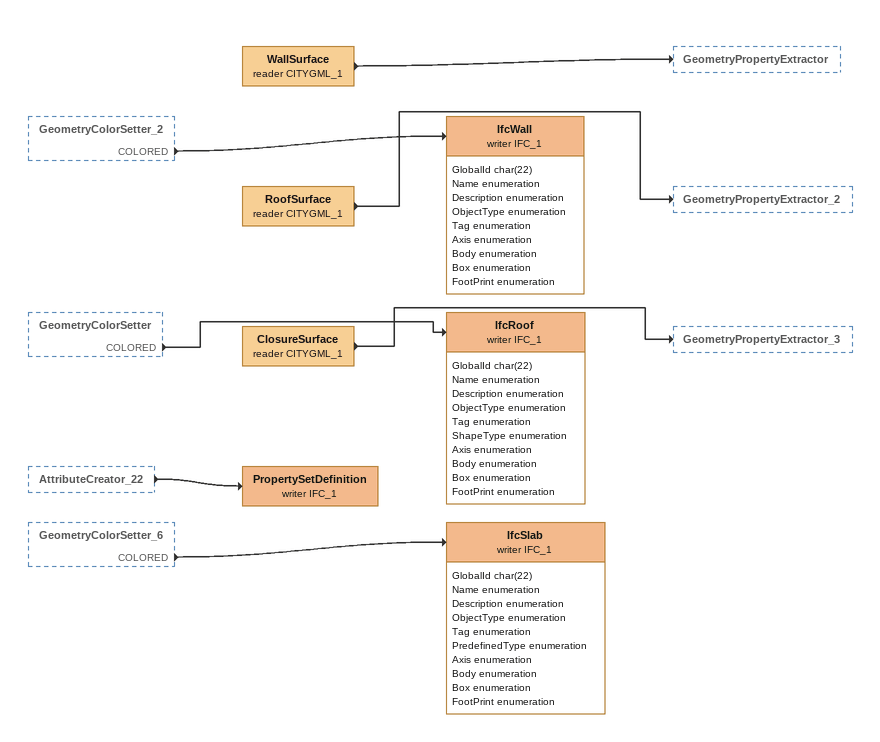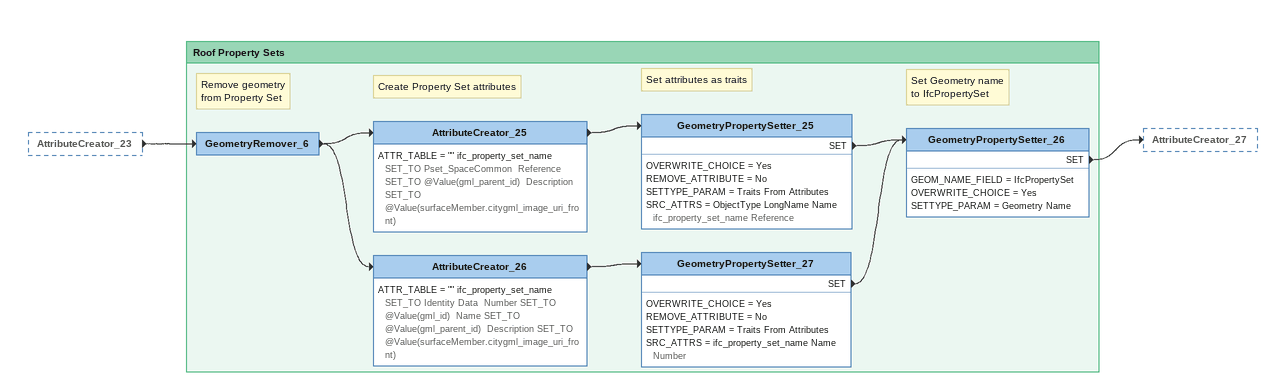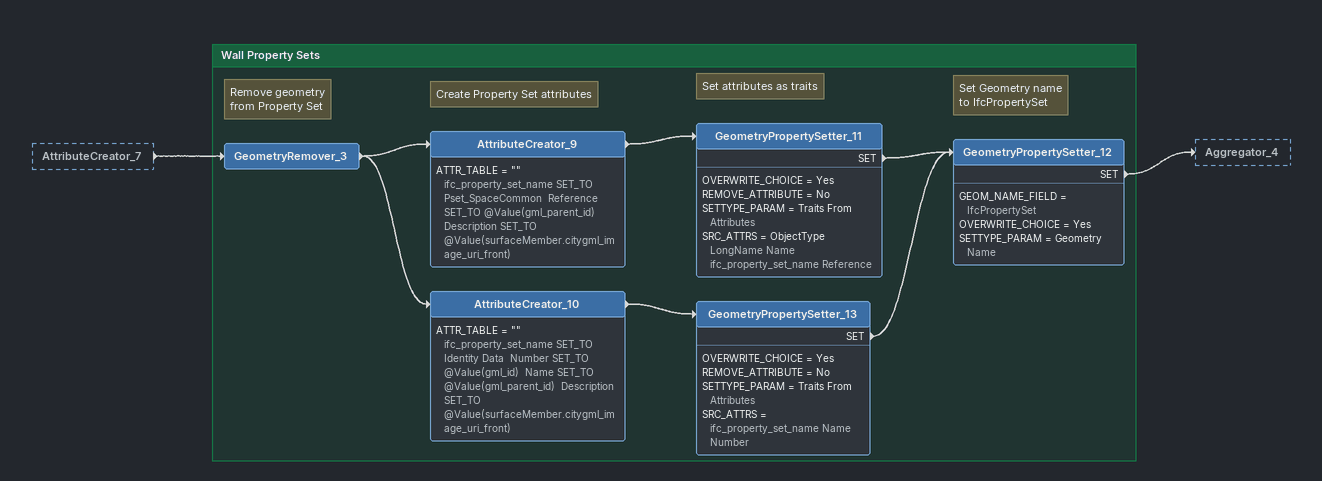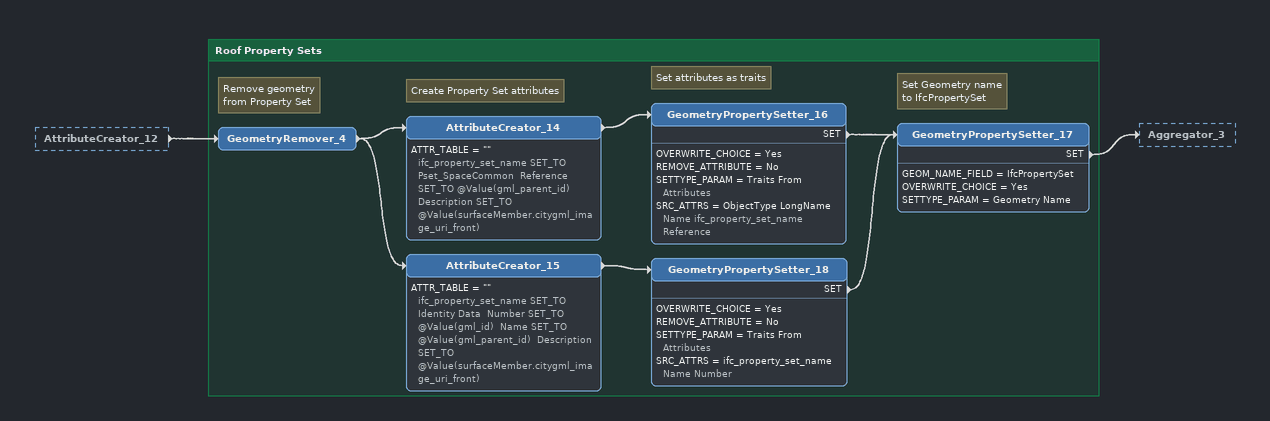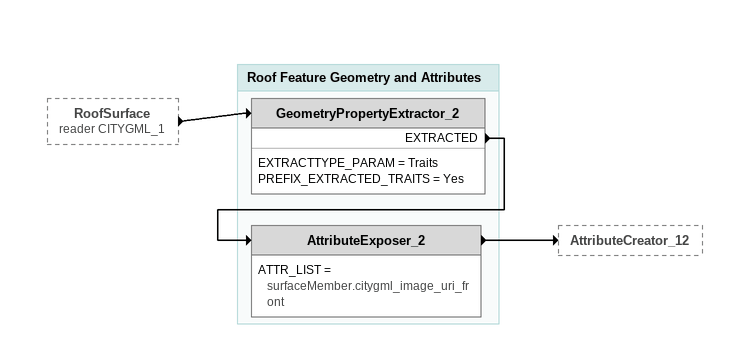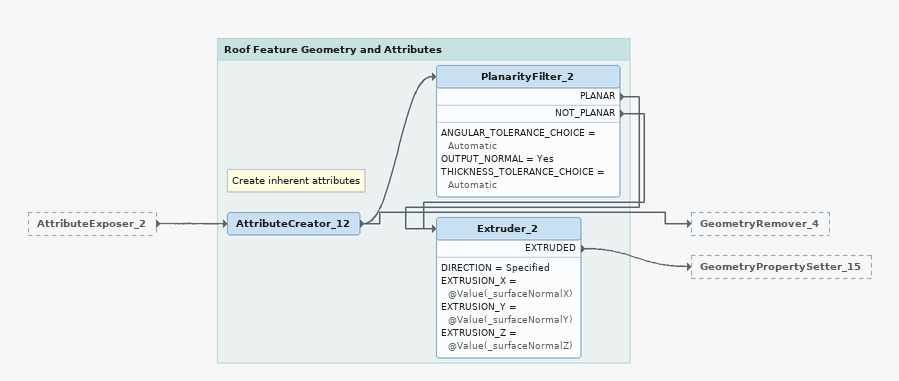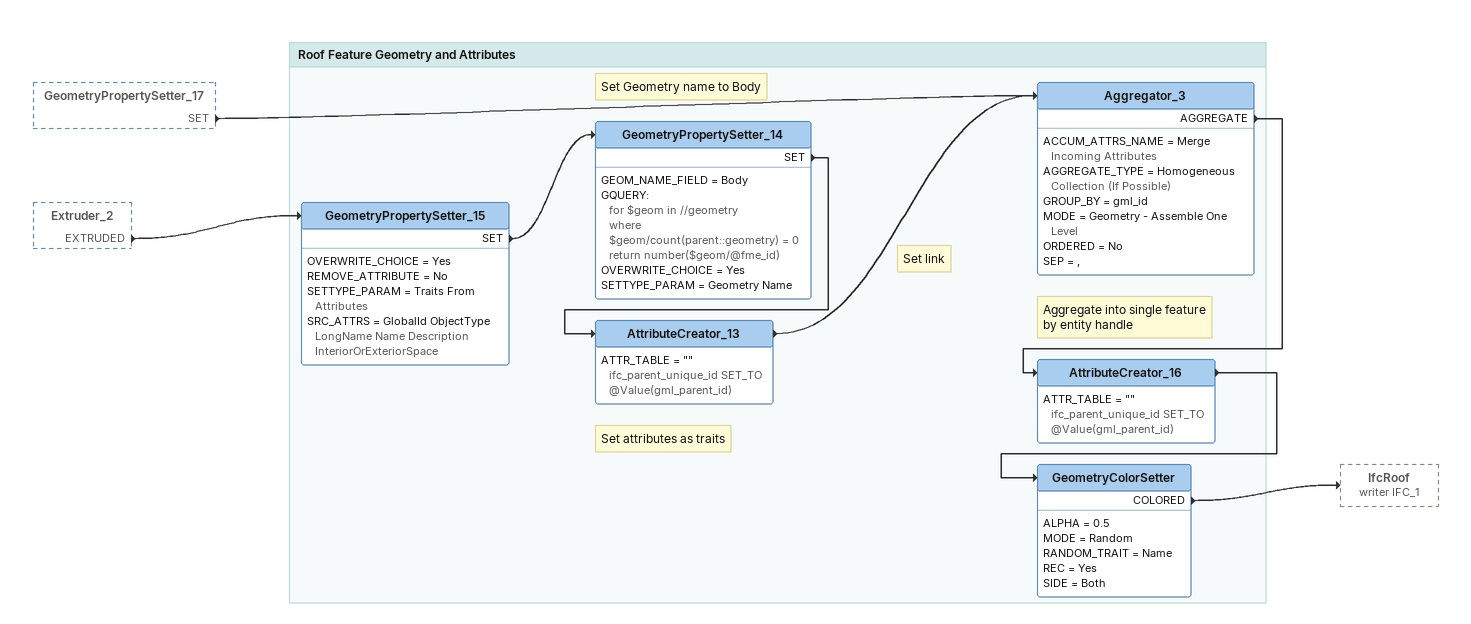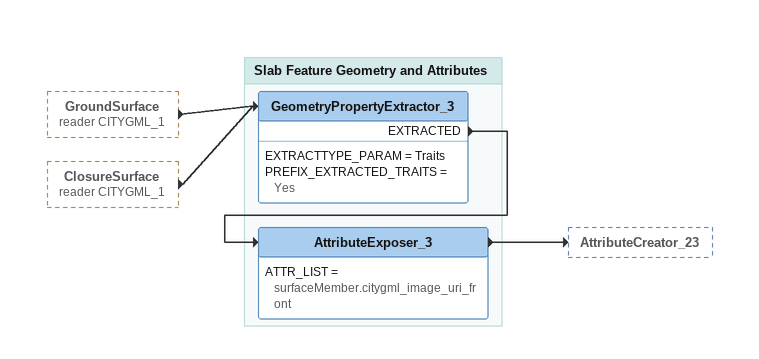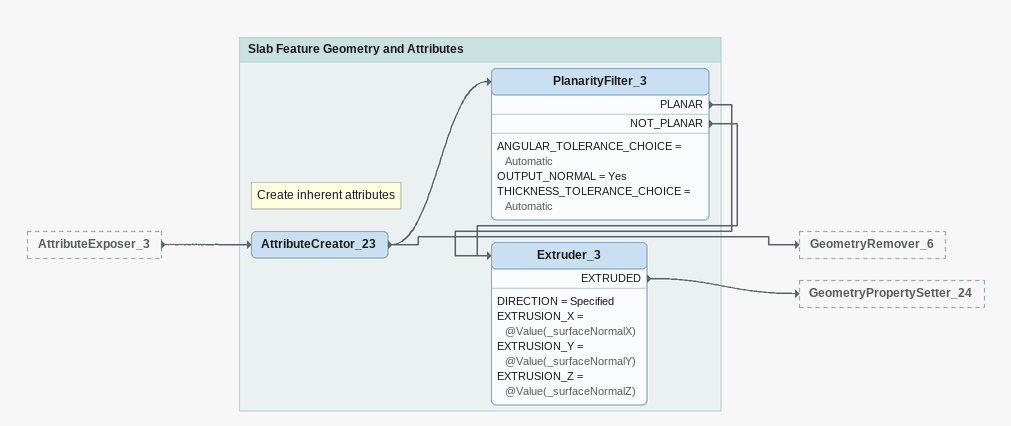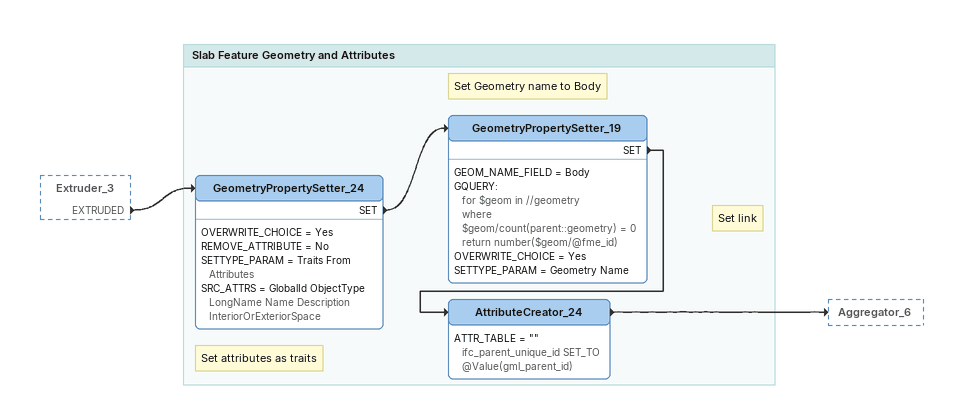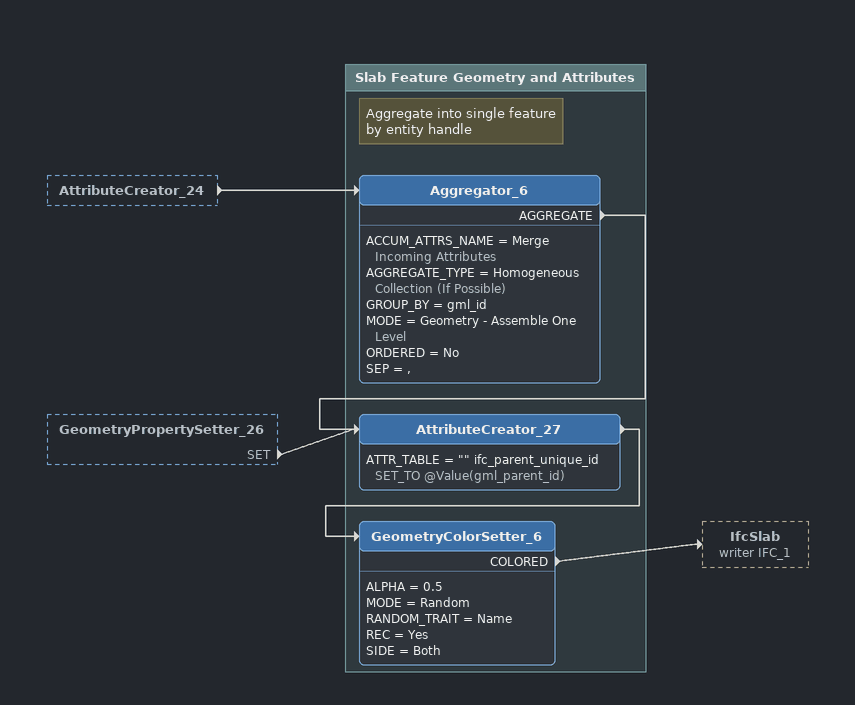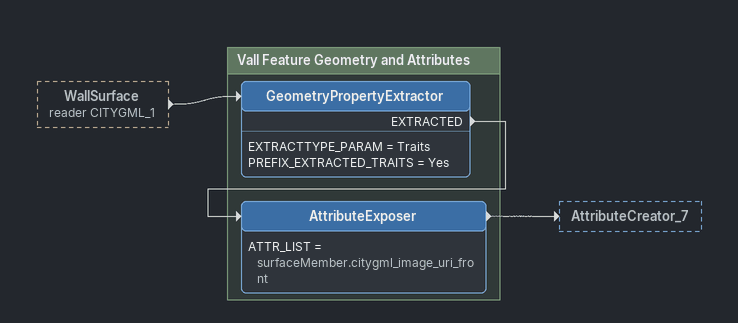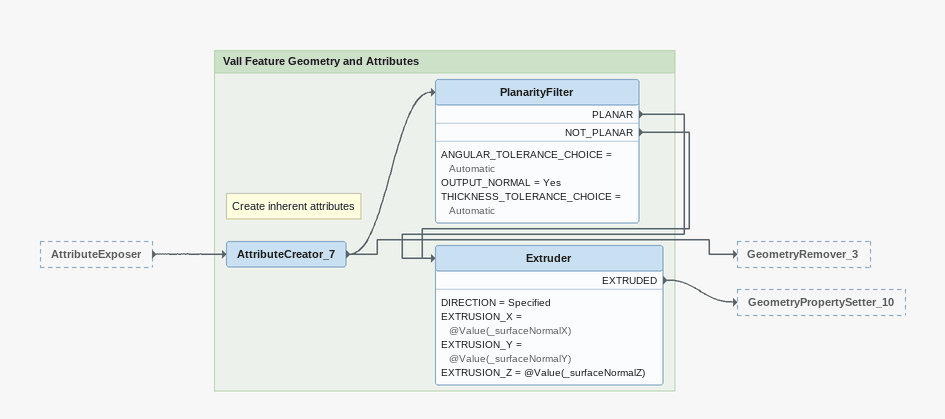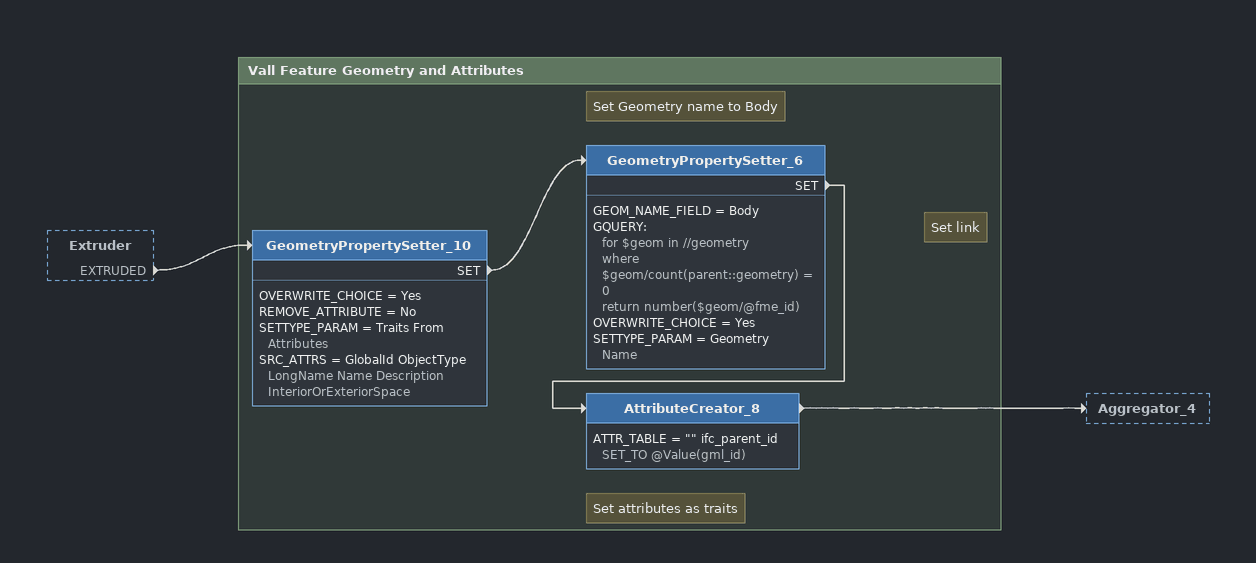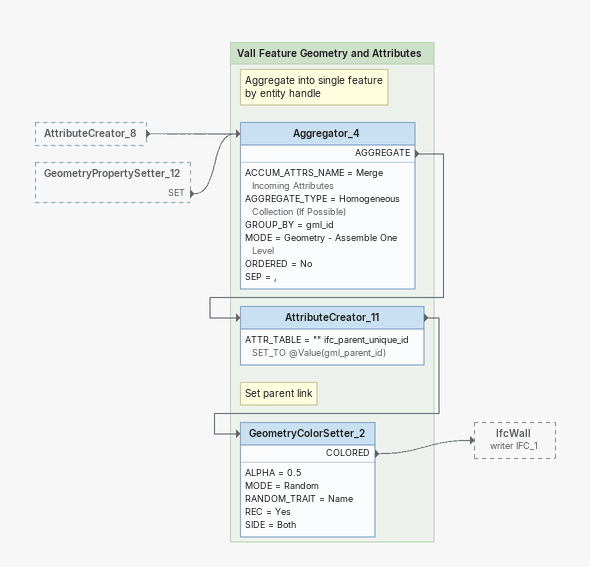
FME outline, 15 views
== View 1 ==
GeometryColorSetter_2 [outside]
    COLORED -> IfcWall (writer IFC_1)
GeometryColorSetter [outside]
    COLORED -> IfcRoof (writer IFC_1)
AttributeCreator_22 [outside]
    -> PropertySetDefinition (writer IFC_1)
GeometryColorSetter_6 [outside]
    COLORED -> IfcSlab (writer IFC_1)
PropertySetDefinition (writer IFC_1)
WallSurface (reader CITYGML_1)
    -> GeometryPropertyExtractor
IfcWall (writer IFC_1)
    attributes: GlobalId char(22), Name enumeration, Description enumeration, ObjectType enumeration, Tag enumeration, Axis enumeration, Body enumeration, Box enumeration, FootPrint enumeration
RoofSurface (reader CITYGML_1)
    -> GeometryPropertyExtractor_2
IfcRoof (writer IFC_1)
    attributes: GlobalId char(22), Name enumeration, Description enumeration, ObjectType enumeration, Tag enumeration, ShapeType enumeration, Axis enumeration, Body enumeration, Box enumeration, FootPrint enumeration
ClosureSurface (reader CITYGML_1)
    -> GeometryPropertyExtractor_3
IfcSlab (writer IFC_1)
    attributes: GlobalId char(22), Name enumeration, Description enumeration, ObjectType enumeration, Tag enumeration, PredefinedType enumeration, Axis enumeration, Body enumeration, Box enumeration, FootPrint enumeration

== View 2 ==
AttributeCreator_23 [outside]
    -> GeometryRemover_6

Bookmark: Roof Property Sets
Note: Remove geometry / from Property Set
GeometryRemover_6
    -> AttributeCreator_25
    -> AttributeCreator_26
Note: Create Property Set attributes
AttributeCreator_25
    ATTR_TABLE = "" ifc_property_set_name SET_TO Pset_SpaceCommon  Reference SET_TO @Value(gml_parent_id)  Description SET_TO @Value(surfaceMember.citygml_image_uri_front)
    -> GeometryPropertySetter_25
Note: Set attributes as traits
GeometryPropertySetter_25
    OVERWRITE_CHOICE = Yes
    REMOVE_ATTRIBUTE = No
    SETTYPE_PARAM = Traits From Attributes
    SRC_ATTRS = ObjectType LongName Name ifc_property_set_name Reference
    SET -> GeometryPropertySetter_26
AttributeCreator_26
    ATTR_TABLE = "" ifc_property_set_name SET_TO Identity Data  Number SET_TO @Value(gml_id)  Name SET_TO @Value(gml_parent_id)  Description SET_TO @Value(surfaceMember.citygml_image_uri_front)
    -> GeometryPropertySetter_27
GeometryPropertySetter_27
    OVERWRITE_CHOICE = Yes
    REMOVE_ATTRIBUTE = No
    SETTYPE_PARAM = Traits From Attributes
    SRC_ATTRS = ifc_property_set_name Name Number
    SET -> GeometryPropertySetter_26
Note: Set Geometry name / to IfcPropertySet
GeometryPropertySetter_26
    GEOM_NAME_FIELD = IfcPropertySet
    OVERWRITE_CHOICE = Yes
    SETTYPE_PARAM = Geometry Name
    SET -> AttributeCreator_27

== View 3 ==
AttributeCreator_7 [outside]
    -> GeometryRemover_3

Bookmark: Wall Property Sets
Note: Remove geometry / from Property Set
GeometryRemover_3
    -> AttributeCreator_9
    -> AttributeCreator_10
Note: Create Property Set attributes
AttributeCreator_9
    ATTR_TABLE = "" ifc_property_set_name SET_TO Pset_SpaceCommon  Reference SET_TO @Value(gml_parent_id)  Description SET_TO @Value(surfaceMember.citygml_image_uri_front)
    -> GeometryPropertySetter_11
Note: Set attributes as traits
GeometryPropertySetter_11
    OVERWRITE_CHOICE = Yes
    REMOVE_ATTRIBUTE = No
    SETTYPE_PARAM = Traits From Attributes
    SRC_ATTRS = ObjectType LongName Name ifc_property_set_name Reference
    SET -> GeometryPropertySetter_12
AttributeCreator_10
    ATTR_TABLE = "" ifc_property_set_name SET_TO Identity Data  Number SET_TO @Value(gml_id)  Name SET_TO @Value(gml_parent_id)  Description SET_TO @Value(surfaceMember.citygml_image_uri_front)
    -> GeometryPropertySetter_13
GeometryPropertySetter_13
    OVERWRITE_CHOICE = Yes
    REMOVE_ATTRIBUTE = No
    SETTYPE_PARAM = Traits From Attributes
    SRC_ATTRS = ifc_property_set_name Name Number
    SET -> GeometryPropertySetter_12
Note: Set Geometry name / to IfcPropertySet
GeometryPropertySetter_12
    GEOM_NAME_FIELD = IfcPropertySet
    OVERWRITE_CHOICE = Yes
    SETTYPE_PARAM = Geometry Name
    SET -> Aggregator_4

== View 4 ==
AttributeCreator_12 [outside]
    -> GeometryRemover_4

Bookmark: Roof Property Sets
Note: Remove geometry / from Property Set
GeometryRemover_4
    -> AttributeCreator_14
    -> AttributeCreator_15
Note: Create Property Set attributes
AttributeCreator_14
    ATTR_TABLE = "" ifc_property_set_name SET_TO Pset_SpaceCommon  Reference SET_TO @Value(gml_parent_id)  Description SET_TO @Value(surfaceMember.citygml_image_uri_front)
    -> GeometryPropertySetter_16
Note: Set attributes as traits
GeometryPropertySetter_16
    OVERWRITE_CHOICE = Yes
    REMOVE_ATTRIBUTE = No
    SETTYPE_PARAM = Traits From Attributes
    SRC_ATTRS = ObjectType LongName Name ifc_property_set_name Reference
    SET -> GeometryPropertySetter_17
AttributeCreator_15
    ATTR_TABLE = "" ifc_property_set_name SET_TO Identity Data  Number SET_TO @Value(gml_id)  Name SET_TO @Value(gml_parent_id)  Description SET_TO @Value(surfaceMember.citygml_image_uri_front)
    -> GeometryPropertySetter_18
GeometryPropertySetter_18
    OVERWRITE_CHOICE = Yes
    REMOVE_ATTRIBUTE = No
    SETTYPE_PARAM = Traits From Attributes
    SRC_ATTRS = ifc_property_set_name Name Number
    SET -> GeometryPropertySetter_17
Note: Set Geometry name / to IfcPropertySet
GeometryPropertySetter_17
    GEOM_NAME_FIELD = IfcPropertySet
    OVERWRITE_CHOICE = Yes
    SETTYPE_PARAM = Geometry Name
    SET -> Aggregator_3

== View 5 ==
RoofSurface (reader CITYGML_1) [outside]
    -> GeometryPropertyExtractor_2

Bookmark: Roof Feature Geometry and Attributes
GeometryPropertyExtractor_2
    EXTRACTTYPE_PARAM = Traits
    PREFIX_EXTRACTED_TRAITS = Yes
    EXTRACTED -> AttributeExposer_2
AttributeExposer_2
    ATTR_LIST = surfaceMember.citygml_image_uri_front
    -> AttributeCreator_12

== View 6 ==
AttributeExposer_2 [outside]
    -> AttributeCreator_12

Bookmark: Roof Feature Geometry and Attributes
Note: Create inherent attributes
AttributeCreator_12
    -> PlanarityFilter_2
    -> GeometryRemover_4
PlanarityFilter_2
    ANGULAR_TOLERANCE_CHOICE = Automatic
    OUTPUT_NORMAL = Yes
    THICKNESS_TOLERANCE_CHOICE = Automatic
    PLANAR -> Extruder_2
    NOT_PLANAR -> Extruder_2
Extruder_2
    DIRECTION = Specified
    EXTRUSION_X = @Value(_surfaceNormalX)
    EXTRUSION_Y = @Value(_surfaceNormalY)
    EXTRUSION_Z = @Value(_surfaceNormalZ)
    EXTRUDED -> GeometryPropertySetter_15

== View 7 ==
GeometryPropertySetter_17 [outside]
    SET -> Aggregator_3
Extruder_2 [outside]
    EXTRUDED -> GeometryPropertySetter_15

Bookmark: Roof Feature Geometry and Attributes
Note: Set attributes as traits
GeometryPropertySetter_15
    OVERWRITE_CHOICE = Yes
    REMOVE_ATTRIBUTE = No
    SETTYPE_PARAM = Traits From Attributes
    SRC_ATTRS = GlobalId ObjectType LongName Name Description InteriorOrExteriorSpace
    SET -> GeometryPropertySetter_14
Note: Set Geometry name to Body
GeometryPropertySetter_14
    GEOM_NAME_FIELD = Body
    GQUERY:
      for $geom in //geometry
      where $geom/count(parent::geometry) = 0
      return number($geom/@fme_id)
    OVERWRITE_CHOICE = Yes
    SETTYPE_PARAM = Geometry Name
    SET -> AttributeCreator_13
Note: Set link
AttributeCreator_13
    ATTR_TABLE = "" ifc_parent_unique_id SET_TO @Value(gml_parent_id)
    -> Aggregator_3
Note: Aggregate into single feature / by entity handle
Aggregator_3
    ACCUM_ATTRS_NAME = Merge Incoming Attributes
    AGGREGATE_TYPE = Homogeneous Collection (If Possible)
    GROUP_BY = gml_id
    MODE = Geometry - Assemble One Level
    ORDERED = No
    SEP = ,
    AGGREGATE -> AttributeCreator_16
AttributeCreator_16
    ATTR_TABLE = "" ifc_parent_unique_id SET_TO @Value(gml_parent_id)
    -> GeometryColorSetter
GeometryColorSetter
    ALPHA = 0.5
    MODE = Random
    RANDOM_TRAIT = Name
    REC = Yes
    SIDE = Both
    COLORED -> IfcRoof (writer IFC_1)

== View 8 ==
GroundSurface (reader CITYGML_1) [outside]
    -> GeometryPropertyExtractor_3
ClosureSurface (reader CITYGML_1) [outside]
    -> GeometryPropertyExtractor_3

Bookmark: Slab Feature Geometry and Attributes
GeometryPropertyExtractor_3
    EXTRACTTYPE_PARAM = Traits
    PREFIX_EXTRACTED_TRAITS = Yes
    EXTRACTED -> AttributeExposer_3
AttributeExposer_3
    ATTR_LIST = surfaceMember.citygml_image_uri_front
    -> AttributeCreator_23

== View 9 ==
AttributeExposer_3 [outside]
    -> AttributeCreator_23

Bookmark: Slab Feature Geometry and Attributes
Note: Create inherent attributes
AttributeCreator_23
    -> PlanarityFilter_3
    -> GeometryRemover_6
PlanarityFilter_3
    ANGULAR_TOLERANCE_CHOICE = Automatic
    OUTPUT_NORMAL = Yes
    THICKNESS_TOLERANCE_CHOICE = Automatic
    PLANAR -> Extruder_3
    NOT_PLANAR -> Extruder_3
Extruder_3
    DIRECTION = Specified
    EXTRUSION_X = @Value(_surfaceNormalX)
    EXTRUSION_Y = @Value(_surfaceNormalY)
    EXTRUSION_Z = @Value(_surfaceNormalZ)
    EXTRUDED -> GeometryPropertySetter_24

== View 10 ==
Extruder_3 [outside]
    EXTRUDED -> GeometryPropertySetter_24

Bookmark: Slab Feature Geometry and Attributes
Note: Set attributes as traits
GeometryPropertySetter_24
    OVERWRITE_CHOICE = Yes
    REMOVE_ATTRIBUTE = No
    SETTYPE_PARAM = Traits From Attributes
    SRC_ATTRS = GlobalId ObjectType LongName Name Description InteriorOrExteriorSpace
    SET -> GeometryPropertySetter_19
Note: Set Geometry name to Body
GeometryPropertySetter_19
    GEOM_NAME_FIELD = Body
    GQUERY:
      for $geom in //geometry
      where $geom/count(parent::geometry) = 0
      return number($geom/@fme_id)
    OVERWRITE_CHOICE = Yes
    SETTYPE_PARAM = Geometry Name
    SET -> AttributeCreator_24
Note: Set link
AttributeCreator_24
    ATTR_TABLE = "" ifc_parent_unique_id SET_TO @Value(gml_parent_id)
    -> Aggregator_6

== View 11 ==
AttributeCreator_24 [outside]
    -> Aggregator_6
GeometryPropertySetter_26 [outside]
    SET -> AttributeCreator_27

Bookmark: Slab Feature Geometry and Attributes
Note: Aggregate into single feature / by entity handle
Aggregator_6
    ACCUM_ATTRS_NAME = Merge Incoming Attributes
    AGGREGATE_TYPE = Homogeneous Collection (If Possible)
    GROUP_BY = gml_id
    MODE = Geometry - Assemble One Level
    ORDERED = No
    SEP = ,
    AGGREGATE -> AttributeCreator_27
AttributeCreator_27
    ATTR_TABLE = "" ifc_parent_unique_id SET_TO @Value(gml_parent_id)
    -> GeometryColorSetter_6
GeometryColorSetter_6
    ALPHA = 0.5
    MODE = Random
    RANDOM_TRAIT = Name
    REC = Yes
    SIDE = Both
    COLORED -> IfcSlab (writer IFC_1)

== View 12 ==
WallSurface (reader CITYGML_1) [outside]
    -> GeometryPropertyExtractor

Bookmark: Vall Feature Geometry and Attributes
GeometryPropertyExtractor
    EXTRACTTYPE_PARAM = Traits
    PREFIX_EXTRACTED_TRAITS = Yes
    EXTRACTED -> AttributeExposer
AttributeExposer
    ATTR_LIST = surfaceMember.citygml_image_uri_front
    -> AttributeCreator_7

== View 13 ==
AttributeExposer [outside]
    -> AttributeCreator_7

Bookmark: Vall Feature Geometry and Attributes
Note: Create inherent attributes
AttributeCreator_7
    -> PlanarityFilter
    -> GeometryRemover_3
PlanarityFilter
    ANGULAR_TOLERANCE_CHOICE = Automatic
    OUTPUT_NORMAL = Yes
    THICKNESS_TOLERANCE_CHOICE = Automatic
    PLANAR -> Extruder
    NOT_PLANAR -> Extruder
Extruder
    DIRECTION = Specified
    EXTRUSION_X = @Value(_surfaceNormalX)
    EXTRUSION_Y = @Value(_surfaceNormalY)
    EXTRUSION_Z = @Value(_surfaceNormalZ)
    EXTRUDED -> GeometryPropertySetter_10

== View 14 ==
Extruder [outside]
    EXTRUDED -> GeometryPropertySetter_10

Bookmark: Vall Feature Geometry and Attributes
Note: Set attributes as traits
GeometryPropertySetter_10
    OVERWRITE_CHOICE = Yes
    REMOVE_ATTRIBUTE = No
    SETTYPE_PARAM = Traits From Attributes
    SRC_ATTRS = GlobalId ObjectType LongName Name Description InteriorOrExteriorSpace
    SET -> GeometryPropertySetter_6
Note: Set Geometry name to Body
GeometryPropertySetter_6
    GEOM_NAME_FIELD = Body
    GQUERY:
      for $geom in //geometry
      where $geom/count(parent::geometry) = 0
      return number($geom/@fme_id)
    OVERWRITE_CHOICE = Yes
    SETTYPE_PARAM = Geometry Name
    SET -> AttributeCreator_8
Note: Set link
AttributeCreator_8
    ATTR_TABLE = "" ifc_parent_id SET_TO @Value(gml_id)
    -> Aggregator_4

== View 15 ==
AttributeCreator_8 [outside]
    -> Aggregator_4
GeometryPropertySetter_12 [outside]
    SET -> Aggregator_4

Bookmark: Vall Feature Geometry and Attributes
Note: Aggregate into single feature / by entity handle
Aggregator_4
    ACCUM_ATTRS_NAME = Merge Incoming Attributes
    AGGREGATE_TYPE = Homogeneous Collection (If Possible)
    GROUP_BY = gml_id
    MODE = Geometry - Assemble One Level
    ORDERED = No
    SEP = ,
    AGGREGATE -> AttributeCreator_11
Note: Set parent link
AttributeCreator_11
    ATTR_TABLE = "" ifc_parent_unique_id SET_TO @Value(gml_parent_id)
    -> GeometryColorSetter_2
GeometryColorSetter_2
    ALPHA = 0.5
    MODE = Random
    RANDOM_TRAIT = Name
    REC = Yes
    SIDE = Both
    COLORED -> IfcWall (writer IFC_1)
